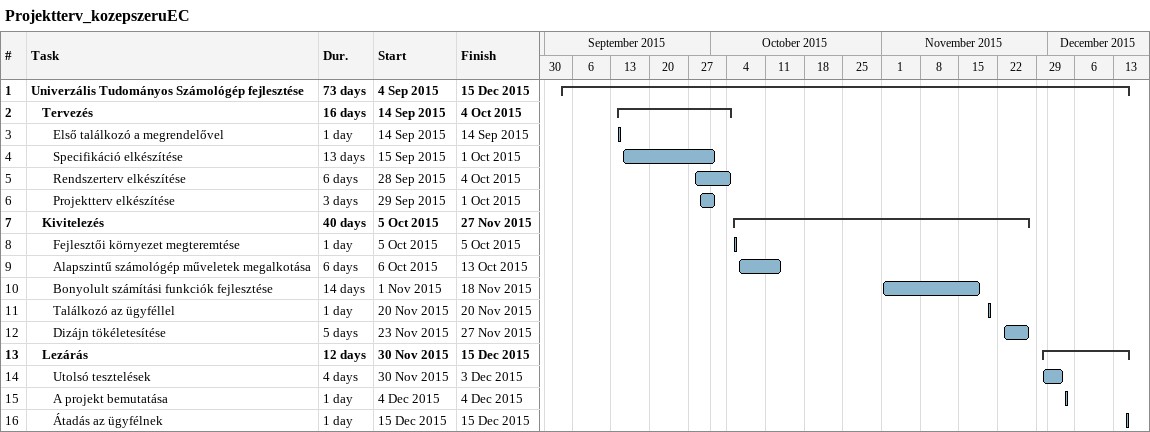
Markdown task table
Projektterv_kozepszeruEC

| ID | Level | Task | Duration | Start | Finish |
|---|---|---|---|---|---|
| 1 | 1 | **Univerzális Tudományos Számológép fejlesztése** | 73d | 2015-09-04 | 2015-12-15 |
| 2 | 2 | **Tervezés** | 16d | 2015-09-14 | 2015-10-04 |
| 3 | 3 | Első találkozó a megrendelővel | 1d | 2015-09-14 | 2015-09-14 |
| 4 | 3 | Specifikáció elkészítése | 13d | 2015-09-15 | 2015-10-01 |
| 5 | 3 | Rendszerterv elkészítése | 6d | 2015-09-28 | 2015-10-04 |
| 6 | 3 | Projektterv elkészítése | 3d | 2015-09-29 | 2015-10-01 |
| 7 | 2 | **Kivitelezés** | 40d | 2015-10-05 | 2015-11-27 |
| 8 | 3 | Fejlesztői környezet megteremtése | 1d | 2015-10-05 | 2015-10-05 |
| 9 | 3 | Alapszintű számológép műveletek megalkotása | 6d | 2015-10-06 | 2015-10-13 |
| 10 | 3 | Bonyolult számítási funkciók fejlesztése | 14d | 2015-11-01 | 2015-11-18 |
| 11 | 3 | Találkozó az ügyféllel | 1d | 2015-11-20 | 2015-11-20 |
| 12 | 3 | Dizájn tökéletesítése | 5d | 2015-11-23 | 2015-11-27 |
| 13 | 2 | **Lezárás** | 12d | 2015-11-30 | 2015-12-15 |
| 14 | 3 | Utolsó tesztelések | 4d | 2015-11-30 | 2015-12-03 |
| 15 | 3 | A projekt bemutatása | 1d | 2015-12-04 | 2015-12-04 |
| 16 | 3 | Átadás az ügyfélnek | 1d | 2015-12-15 | 2015-12-15 |
